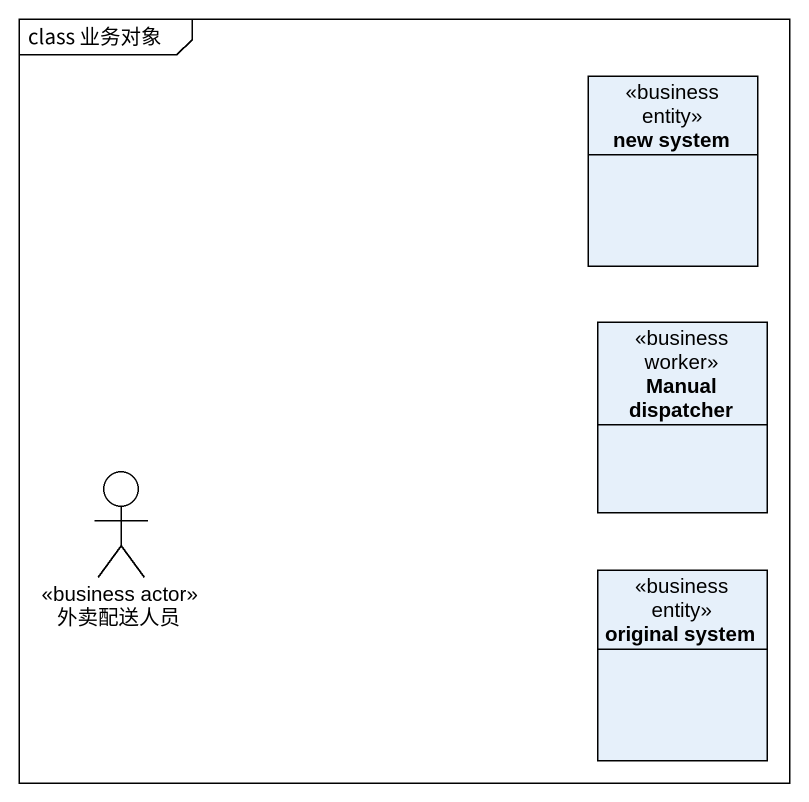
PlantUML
@startuml
mainframe class 业务对象
allowmixing
hide circle
hide empty members
class "new system" as new_system <<business entity>>
class "Manual dispatcher" as Manual_dispatcher <<business worker>>
actor 外卖配送人员 <<business actor>>
class "original system" as original_system <<business entity>>
@enduml
